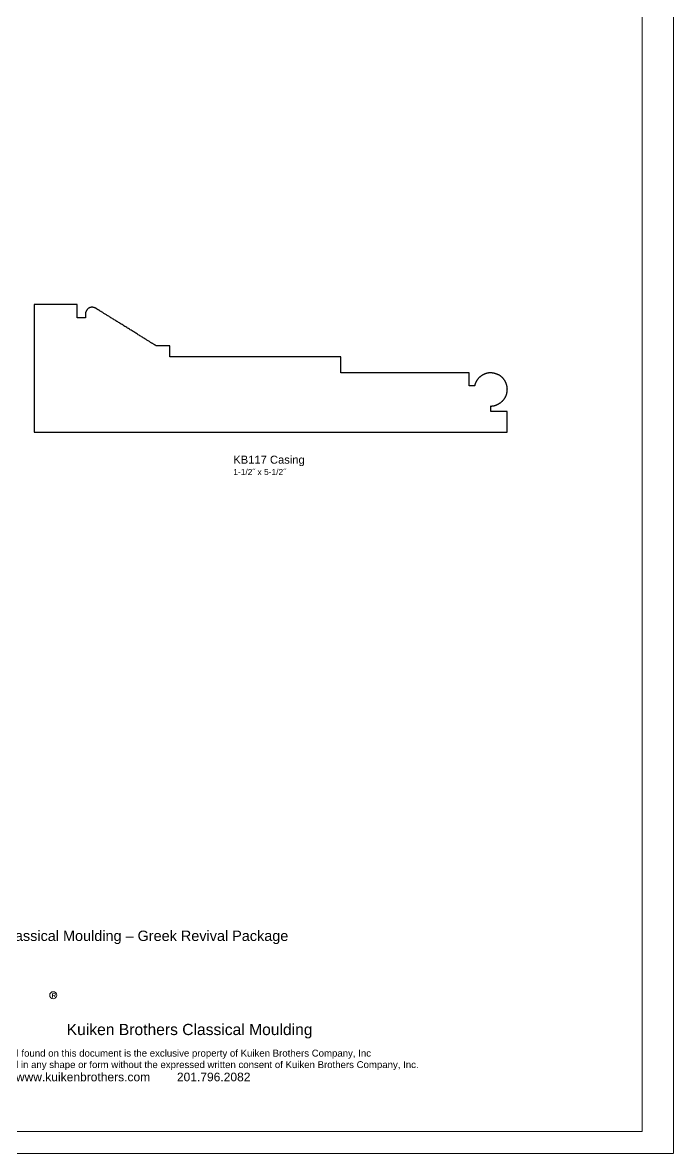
# Model space of a CAD drawing. Extents: x -4.3 to 9, y -5.5 to 16.6.
# Drawn here: x 1.42 to 8.98, y -5.5 to 7.64 of the extents above; entities that cross this region are included whole.
import ezdxf

# ---------------------------------------------------------------- set-up
doc = ezdxf.new("R2010")
doc.units = 0
doc.header["$MEASUREMENT"] = 0
doc.layers.add('DO NOT PLOT', color=2, linetype='Continuous', plot=False)
doc.layers.add('LAYER_1', color=7, linetype='Continuous')

# ---------------------------------------------------------------- blocks, each defined once
blk = doc.blocks.new('KB117 Casing')
at = {"color": 0, "flags": 128}
blk.add_lwpolyline([(5.14854, -0.00013), (5.1914, -0.00013), (5.23179, -0.00013), (5.26962, -0.00013), (5.30484, -0.00013), (5.33737, -0.00013), (5.36715, -0.00013), (5.39409, -0.00013), (5.41812, -0.00013), (5.43919, -0.00013), (5.4572, -0.00013), (5.47211, -0.00013), (5.48382, -0.00013), (5.49228, -0.00013), (5.4974, -0.00013), (5.49913, -0.00013), (5.49913, -0.00005), (5.49913, 0.00017), (5.49913, 0.00054), (5.49913, 0.00105), (5.49913, 0.0017), (5.49913, 0.00249), (5.49913, 0.00341), (5.49913, 0.00446), (5.49913, 0.00563), (5.49913, 0.00693), (5.49913, 0.00835), (5.49913, 0.00989), (5.49913, 0.01154), (5.49913, 0.0133), (5.49913, 0.01517), (5.49913, 0.01715), (5.49913, 0.01923), (5.49913, 0.0214), (5.49913, 0.02367), (5.49913, 0.02604), (5.49913, 0.02849), (5.49913, 0.03103), (5.49913, 0.03365), (5.49913, 0.03636), (5.49913, 0.03913), (5.49913, 0.04199), (5.49913, 0.04491), (5.49913, 0.0479), (5.49913, 0.05096), (5.49913, 0.05408), (5.49913, 0.05725), (5.49913, 0.06048), (5.49913, 0.06377), (5.49913, 0.0671), (5.49913, 0.07048), (5.49913, 0.0739), (5.49913, 0.07736), (5.49913, 0.08085), (5.49913, 0.08438), (5.49913, 0.08794), (5.49913, 0.09153), (5.49913, 0.09514), (5.49913, 0.09878), (5.49913, 0.10243), (5.49913, 0.10609), (5.49913, 0.10977), (5.49913, 0.11345), (5.49913, 0.11714), (5.49913, 0.12084), (5.49913, 0.12453), (5.49913, 0.12822), (5.49913, 0.1319), (5.49913, 0.13557), (5.49913, 0.13923), (5.49913, 0.14287), (5.49913, 0.14649), (5.49913, 0.15009), (5.49913, 0.15366), (5.49913, 0.15721), (5.49913, 0.16072), (5.49913, 0.1642), (5.49913, 0.16764), (5.49913, 0.17104), (5.49913, 0.17439), (5.49913, 0.1777), (5.49913, 0.18095), (5.49913, 0.18416), (5.49913, 0.1873), (5.49913, 0.19039), (5.49913, 0.19341), (5.49913, 0.19637), (5.49913, 0.19925), (5.49913, 0.20207), (5.49913, 0.20481), (5.49913, 0.20747), (5.49913, 0.21005), (5.49913, 0.21254), (5.49913, 0.21495), (5.49913, 0.21727), (5.49913, 0.21949), (5.49913, 0.22161), (5.49913, 0.22364), (5.49913, 0.22556), (5.49913, 0.22737), (5.49913, 0.22908), (5.49913, 0.23067), (5.49913, 0.23214), (5.49913, 0.2335), (5.49913, 0.23474), (5.49913, 0.23585), (5.49913, 0.23683), (5.49913, 0.23768), (5.49913, 0.23839), (5.49913, 0.23897), (5.49913, 0.23941), (5.49913, 0.2397), (5.49913, 0.23985), (5.49911, 0.23986), (5.49899, 0.23986), (5.49875, 0.23986), (5.49839, 0.23986), (5.49792, 0.23986), (5.49735, 0.23986), (5.49666, 0.23986), (5.49587, 0.23986), (5.49497, 0.23986), (5.49398, 0.23986), (5.49289, 0.23986), (5.4917, 0.23986), (5.49042, 0.23986), (5.48905, 0.23986), (5.4876, 0.23986), (5.48605, 0.23986), (5.48443, 0.23986), (5.48272, 0.23986), (5.48094, 0.23986), (5.47908, 0.23986), (5.47715, 0.23986), (5.47515, 0.23986), (5.47308, 0.23986), (5.47095, 0.23986), (5.46875, 0.23986), (5.46649, 0.23986), (5.46418, 0.23986), (5.46181, 0.23986), (5.45938, 0.23986), (5.45691, 0.23986), (5.45439, 0.23986), (5.45182, 0.23986), (5.44921, 0.23986), (5.44656, 0.23986), (5.44387, 0.23986), (5.44115, 0.23986), (5.43839, 0.23986), (5.4356, 0.23986), (5.43279, 0.23986), (5.42995, 0.23986), (5.42708, 0.23986), (5.4242, 0.23986), (5.4213, 0.23986), (5.41838, 0.23986), (5.41545, 0.23986), (5.41251, 0.23986), (5.40956, 0.23986), (5.40661, 0.23986), (5.40365, 0.23986), (5.40069, 0.23986), (5.39774, 0.23986), (5.39479, 0.23986), (5.39184, 0.23986), (5.38891, 0.23986), (5.38598, 0.23986), (5.38308, 0.23986), (5.38018, 0.23986), (5.37731, 0.23986), (5.37446, 0.23986), (5.37163, 0.23986), (5.36884, 0.23986), (5.36607, 0.23986), (5.36333, 0.23986), (5.36062, 0.23986), (5.35796, 0.23986), (5.35533, 0.23986), (5.35274, 0.23986), (5.3502, 0.23986), (5.34771, 0.23986), (5.34526, 0.23986), (5.34287, 0.23986), (5.34053, 0.23986), (5.33825, 0.23986), (5.33602, 0.23986), (5.33386, 0.23986), (5.33176, 0.23986), (5.32973, 0.23986), (5.32777, 0.23986), (5.32588, 0.23986), (5.32407, 0.23986), (5.32233, 0.23986), (5.32067, 0.23986), (5.31909, 0.23986), (5.31759, 0.23986), (5.31619, 0.23986), (5.31487, 0.23986), (5.31364, 0.23986), (5.31251, 0.23986), (5.31147, 0.23986), (5.31054, 0.23986), (5.3097, 0.23986), (5.30897, 0.23986), (5.30835, 0.23986), (5.30783, 0.23986), (5.30743, 0.23986), (5.30714, 0.23986), (5.30696, 0.23986), (5.30691, 0.23986), (5.30691, 0.23989), (5.30691, 0.23995), (5.30691, 0.24004), (5.30691, 0.24018), (5.30691, 0.24035), (5.30691, 0.24056), (5.30691, 0.2408), (5.30691, 0.24107), (5.30691, 0.24138), (5.30691, 0.24172), (5.30691, 0.24209), (5.30691, 0.24249), (5.30691, 0.24292), (5.30691, 0.24338), (5.30691, 0.24387), (5.30691, 0.24439), (5.30691, 0.24493), (5.30691, 0.2455), (5.30691, 0.24609), (5.30691, 0.24671), (5.30691, 0.24735), (5.30691, 0.24801), (5.30691, 0.24869), (5.30691, 0.2494), (5.30691, 0.25012), (5.30691, 0.25087), (5.30691, 0.25163), (5.30691, 0.25241), (5.30691, 0.25321), (5.30691, 0.25402), (5.30691, 0.25485), (5.30691, 0.25569), (5.30691, 0.25654), (5.30691, 0.25741), (5.30691, 0.25829), (5.30691, 0.25918), (5.30691, 0.26009), (5.30691, 0.261), (5.30691, 0.26192), (5.30691, 0.26284), (5.30691, 0.26378), (5.30691, 0.26472), (5.30691, 0.26567), (5.30691, 0.26662), (5.30691, 0.26757), (5.30691, 0.26853), (5.30691, 0.26949), (5.30691, 0.27045), (5.30691, 0.27141), (5.30691, 0.27237), (5.30691, 0.27333), (5.30691, 0.27429), (5.30691, 0.27525), (5.30691, 0.2762), (5.30691, 0.27715), (5.30691, 0.27809), (5.30691, 0.27903), (5.30691, 0.27996), (5.30691, 0.28088), (5.30691, 0.2818), (5.30691, 0.2827), (5.30691, 0.2836), (5.30691, 0.28448), (5.30691, 0.28535), (5.30691, 0.28621), (5.30691, 0.28706), (5.30691, 0.2879), (5.30691, 0.28871), (5.30691, 0.28952), (5.30691, 0.2903), (5.30691, 0.29107), (5.30691, 0.29182), (5.30691, 0.29256), (5.30691, 0.29327), (5.30691, 0.29396), (5.30691, 0.29463), (5.30691, 0.29528), (5.30691, 0.29591), (5.30691, 0.29651), (5.30691, 0.29708), (5.30691, 0.29764), (5.30691, 0.29816), (5.30691, 0.29866), (5.30691, 0.29913), (5.30691, 0.29958), (5.30691, 0.29999), (5.30691, 0.30037), (5.30691, 0.30072), (5.30691, 0.30104), (5.30691, 0.30133), (5.30691, 0.30158), (5.30691, 0.3018), (5.30691, 0.30199), (5.30691, 0.30214), (5.30691, 0.30225), (5.30691, 0.30232), (5.30691, 0.30236), (5.30786, 0.30226), (5.30957, 0.30211), (5.31132, 0.302), (5.31313, 0.30193), (5.31498, 0.3019), (5.31688, 0.30191), (5.31882, 0.30196), (5.32081, 0.30205), (5.32284, 0.30219), (5.32491, 0.30236), (5.32701, 0.30257), (5.32916, 0.30283), (5.33134, 0.30313), (5.33356, 0.30347), (5.3358, 0.30385), (5.33808, 0.30427), (5.3404, 0.30473), (5.34274, 0.30524), (5.3451, 0.30579), (5.3475, 0.30638), (5.34991, 0.30701), (5.35236, 0.30769), (5.35482, 0.30841), (5.3573, 0.30917), (5.35981, 0.30998), (5.36233, 0.31083), (5.36487, 0.31172), (5.36742, 0.31266), (5.36999, 0.31364), (5.37256, 0.31466), (5.37515, 0.31573), (5.37775, 0.31684), (5.38036, 0.318), (5.38297, 0.3192), (5.38559, 0.32044), (5.38821, 0.32173), (5.39083, 0.32307), (5.39346, 0.32445), (5.39608, 0.32587), (5.3987, 0.32734), (5.40132, 0.32886), (5.40394, 0.33042), (5.40655, 0.33203), (5.40915, 0.33368), (5.41174, 0.33538), (5.41432, 0.33713), (5.41689, 0.33892), (5.41945, 0.34076), (5.42199, 0.34265), (5.42451, 0.34458), (5.42702, 0.34656), (5.42951, 0.34859), (5.43198, 0.35066), (5.43443, 0.35278), (5.43685, 0.35495), (5.43925, 0.35717), (5.44163, 0.35943), (5.44398, 0.36174), (5.44629, 0.3641), (5.44858, 0.36651), (5.45084, 0.36897), (5.45306, 0.37148), (5.45525, 0.37403), (5.45741, 0.37663), (5.45953, 0.37929), (5.46161, 0.38199), (5.46364, 0.38474), (5.46564, 0.38754), (5.4676, 0.39039), (5.46951, 0.39329), (5.47137, 0.39624), (5.47319, 0.39924), (5.47496, 0.40229), (5.47668, 0.40539), (5.47835, 0.40854), (5.47997, 0.41174), (5.48153, 0.41499), (5.48304, 0.41829), (5.48449, 0.42165), (5.48588, 0.42505), (5.48722, 0.42851), (5.48849, 0.43202), (5.4897, 0.43558), (5.49084, 0.43919), (5.49193, 0.44285), (5.49294, 0.44657), (5.49389, 0.45034), (5.49476, 0.45416), (5.49557, 0.45803), (5.4963, 0.46196), (5.49696, 0.46593), (5.49755, 0.46996), (5.49806, 0.47405), (5.49849, 0.47819), (5.49884, 0.48238), (5.49911, 0.48662), (5.4993, 0.49092), (5.49941, 0.49497), (5.49947, 0.49625), (5.49951, 0.49759), (5.49953, 0.49899), (5.49953, 0.50045), (5.4995, 0.50196), (5.49946, 0.50354), (5.49938, 0.50517), (5.49929, 0.50686), (5.49916, 0.5086), (5.49901, 0.51038), (5.49883, 0.51222), (5.49863, 0.51411), (5.49839, 0.51604), (5.49813, 0.51802), (5.49784, 0.52004), (5.49752, 0.5221), (5.49716, 0.52421), (5.49678, 0.52635), (5.49636, 0.52853), (5.49591, 0.53074), (5.49542, 0.53299), (5.4949, 0.53527), (5.49435, 0.53758), (5.49376, 0.53993), (5.49313, 0.5423), (5.49247, 0.54469), (5.49177, 0.54711), (5.49103, 0.54956), (5.49025, 0.55203), (5.48943, 0.55451), (5.48857, 0.55702), (5.48767, 0.55954), (5.48673, 0.56208), (5.48574, 0.56463), (5.48471, 0.5672), (5.48364, 0.56978), (5.48252, 0.57236), (5.48136, 0.57496), (5.48016, 0.57756), (5.4789, 0.58017), (5.4776, 0.58278), (5.47625, 0.58539), (5.47485, 0.588), (5.47341, 0.59061), (5.47191, 0.59322), (5.47037, 0.59582), (5.46877, 0.59842), (5.46712, 0.60101), (5.46542, 0.6036), (5.46366, 0.60617), (5.46185, 0.60873), (5.45999, 0.61128), (5.45807, 0.61381), (5.45609, 0.61633), (5.45406, 0.61882), (5.45197, 0.6213), (5.44983, 0.62376), (5.44762, 0.62619), (5.44536, 0.6286), (5.44303, 0.63099), (5.44065, 0.63335), (5.4382, 0.63568), (5.43569, 0.63798), (5.43312, 0.64024), (5.43049, 0.64248), (5.42779, 0.64468), (5.42503, 0.64684), (5.4222, 0.64896), (5.41931, 0.65105), (5.41635, 0.65309), (5.41333, 0.6551), (5.41023, 0.65705), (5.40707, 0.65897), (5.40384, 0.66083), (5.40053, 0.66265), (5.39716, 0.66441), (5.39372, 0.66613), (5.3902, 0.66779), (5.38661, 0.6694), (5.38295, 0.67095), (5.37921, 0.67244), (5.3754, 0.67388), (5.37152, 0.67525), (5.36755, 0.67656), (5.36352, 0.67781), (5.3594, 0.67899), (5.35521, 0.6801), (5.35094, 0.68115), (5.34658, 0.68212), (5.34215, 0.68303), (5.33764, 0.68386), (5.33305, 0.68461), (5.32837, 0.68529), (5.32361, 0.68589), (5.31877, 0.68642), (5.31385, 0.68686), (5.30884, 0.68722), (5.30621, 0.68739), (5.30505, 0.68746), (5.30383, 0.68752), (5.30256, 0.68755), (5.30124, 0.68757), (5.29988, 0.68757), (5.29847, 0.68754), (5.29701, 0.68749), (5.2955, 0.68743), (5.29396, 0.68734), (5.29237, 0.68722), (5.29073, 0.68709), (5.28906, 0.68693), (5.28735, 0.68675), (5.2856, 0.68654), (5.28382, 0.68631), (5.28199, 0.68605), (5.28014, 0.68576), (5.27825, 0.68545), (5.27632, 0.68512), (5.27437, 0.68475), (5.27239, 0.68436), (5.27037, 0.68394), (5.26833, 0.68349), (5.26626, 0.68301), (5.26417, 0.68251), (5.26205, 0.68197), (5.25991, 0.6814), (5.25775, 0.6808), (5.25556, 0.68017), (5.25336, 0.67951), (5.25113, 0.67881), (5.24889, 0.67808), (5.24663, 0.67732), (5.24436, 0.67652), (5.24207, 0.67569), (5.23977, 0.67483), (5.23746, 0.67393), (5.23513, 0.67299), (5.2328, 0.67202), (5.23046, 0.67101), (5.22811, 0.66997), (5.22575, 0.66889), (5.22339, 0.66776), (5.22102, 0.6666), (5.21865, 0.66541), (5.21628, 0.66417), (5.21391, 0.66289), (5.21154, 0.66157), (5.20917, 0.66021), (5.2068, 0.65881), (5.20443, 0.65737), (5.20207, 0.65588), (5.19972, 0.65436), (5.19737, 0.65279), (5.19504, 0.65117), (5.19271, 0.64951), (5.19039, 0.64781), (5.18808, 0.64606), (5.18579, 0.64427), (5.18351, 0.64243), (5.18125, 0.64054), (5.179, 0.63861), (5.17677, 0.63663), (5.17455, 0.6346), (5.17236, 0.63253), (5.17019, 0.6304), (5.16804, 0.62823), (5.16591, 0.626), (5.1638, 0.62373), (5.16173, 0.6214), (5.15967, 0.61903), (5.15765, 0.6166), (5.15565, 0.61412), (5.15369, 0.61159), (5.15175, 0.609), (5.14985, 0.60636), (5.14798, 0.60367), (5.14614, 0.60092), (5.14434, 0.59812), (5.14257, 0.59526), (5.14085, 0.59235), (5.13916, 0.58938), (5.13751, 0.58635), (5.1359, 0.58327), (5.13434, 0.58012), (5.13282, 0.57692), (5.13134, 0.57367), (5.12991, 0.57035), (5.12852, 0.56697), (5.12719, 0.56353), (5.1259, 0.56004), (5.12466, 0.55648), (5.12347, 0.55286), (5.12234, 0.54918), (5.12126, 0.54543), (5.12023, 0.54163), (5.11939, 0.53831), (5.11937, 0.53831), (5.1193, 0.53831), (5.1192, 0.53831), (5.11905, 0.53831), (5.11887, 0.53831), (5.11866, 0.53831), (5.11841, 0.53831), (5.11812, 0.53831), (5.1178, 0.53831), (5.11745, 0.53831), (5.11706, 0.53831), (5.11664, 0.53831), (5.1162, 0.53831), (5.11572, 0.53831), (5.11521, 0.53831), (5.11468, 0.53831), (5.11412, 0.53831), (5.11353, 0.53831), (5.11292, 0.53831), (5.11228, 0.53831), (5.11162, 0.53831), (5.11093, 0.53831), (5.11023, 0.53831), (5.1095, 0.53831), (5.10875, 0.53831), (5.10798, 0.53831), (5.10719, 0.53831), (5.10639, 0.53831), (5.10557, 0.53831), (5.10473, 0.53831), (5.10387, 0.53831), (5.103, 0.53831), (5.10212, 0.53831), (5.10123, 0.53831), (5.10032, 0.53831), (5.0994, 0.53831), (5.09847, 0.53831), (5.09753, 0.53831), (5.09658, 0.53831), (5.09562, 0.53831), (5.09466, 0.53831), (5.09369, 0.53831), (5.09271, 0.53831), (5.09173, 0.53831), (5.09075, 0.53831), (5.08976, 0.53831), (5.08877, 0.53831), (5.08778, 0.53831), (5.08679, 0.53831), (5.0858, 0.53831), (5.08481, 0.53831), (5.08383, 0.53831), (5.08284, 0.53831), (5.08186, 0.53831), (5.08088, 0.53831), (5.07991, 0.53831), (5.07895, 0.53831), (5.07799, 0.53831), (5.07704, 0.53831), (5.0761, 0.53831), (5.07517, 0.53831), (5.07425, 0.53831), (5.07333, 0.53831), (5.07244, 0.53831), (5.07155, 0.53831), (5.07068, 0.53831), (5.06982, 0.53831), (5.06898, 0.53831), (5.06815, 0.53831), (5.06735, 0.53831), (5.06656, 0.53831), (5.06578, 0.53831), (5.06503, 0.53831), (5.0643, 0.53831), (5.06359, 0.53831), (5.0629, 0.53831), (5.06223, 0.53831), (5.06159, 0.53831), (5.06097, 0.53831), (5.06038, 0.53831), (5.05981, 0.53831), (5.05927, 0.53831), (5.05876, 0.53831), (5.05828, 0.53831), (5.05783, 0.53831), (5.0574, 0.53831), (5.05701, 0.53831), (5.05665, 0.53831), (5.05633, 0.53831), (5.05603, 0.53831), (5.05578, 0.53831), (5.05555, 0.53831), (5.05537, 0.53831), (5.05522, 0.53831), (5.0551, 0.53831), (5.05503, 0.53831), (5.055, 0.53831), (5.05499, 0.53833), (5.05499, 0.53844), (5.05499, 0.53864), (5.05499, 0.53893), (5.05499, 0.5393), (5.05499, 0.53976), (5.05499, 0.54031), (5.05499, 0.54093), (5.05499, 0.54164), (5.05499, 0.54242), (5.05499, 0.54328), (5.05499, 0.54421), (5.05499, 0.54521), (5.05499, 0.54628), (5.05499, 0.54742), (5.05499, 0.54862), (5.05499, 0.54989), (5.05499, 0.55122), (5.05499, 0.55261), (5.05499, 0.55406), (5.05499, 0.55557), (5.05499, 0.55713), (5.05499, 0.55874), (5.05499, 0.5604), (5.05499, 0.56211), (5.05499, 0.56387), (5.05499, 0.56567), (5.05499, 0.56751), (5.05499, 0.5694), (5.05499, 0.57132), (5.05499, 0.57328), (5.05499, 0.57528), (5.05499, 0.5773), (5.05499, 0.57936), (5.05499, 0.58145), (5.05499, 0.58357), (5.05499, 0.58571), (5.05499, 0.58787), (5.05499, 0.59006), (5.05499, 0.59226), (5.05499, 0.59448), (5.05499, 0.59672), (5.05499, 0.59897), (5.05499, 0.60124), (5.05499, 0.60351), (5.05499, 0.60579), (5.05499, 0.60808), (5.05499, 0.61037), (5.05499, 0.61266), (5.05499, 0.61495), (5.05499, 0.61724), (5.05499, 0.61953), (5.05499, 0.62181), (5.05499, 0.62409), (5.05499, 0.62635), (5.05499, 0.6286), (5.05499, 0.63084), (5.05499, 0.63307), (5.05499, 0.63528), (5.05499, 0.63746), (5.05499, 0.63963), (5.05499, 0.64178), (5.05499, 0.64389), (5.05499, 0.64599), (5.05499, 0.64805), (5.05499, 0.65008), (5.05499, 0.65208), (5.05499, 0.65405), (5.05499, 0.65598), (5.05499, 0.65787), (5.05499, 0.65972), (5.05499, 0.66152), (5.05499, 0.66329), (5.05499, 0.665), (5.05499, 0.66667), (5.05499, 0.66829), (5.05499, 0.66986), (5.05499, 0.67137), (5.05499, 0.67283), (5.05499, 0.67423), (5.05499, 0.67557), (5.05499, 0.67684), (5.05499, 0.67806), (5.05499, 0.67921), (5.05499, 0.68029), (5.05499, 0.6813), (5.05499, 0.68224), (5.05499, 0.68311), (5.05499, 0.6839), (5.05499, 0.68462), (5.05499, 0.68525), (5.05499, 0.68581), (5.05499, 0.68628), (5.05499, 0.68667), (5.05499, 0.68697), (5.05499, 0.68718), (5.05499, 0.6873), (5.05498, 0.68733), (5.05433, 0.68733), (5.05277, 0.68733), (5.05032, 0.68733), (5.04698, 0.68733), (5.04278, 0.68733), (5.03775, 0.68733), (5.03189, 0.68733), (5.02524, 0.68733), (5.0178, 0.68733), (5.00959, 0.68733), (5.00065, 0.68733), (4.99098, 0.68733), (4.98061, 0.68733), (4.96955, 0.68733), (4.95782, 0.68733), (4.94545, 0.68733), (4.93245, 0.68733), (4.91884, 0.68733), (4.90464, 0.68733), (4.88987, 0.68733), (4.87456, 0.68733), (4.85871, 0.68733), (4.84235, 0.68733), (4.82549, 0.68733), (4.80816, 0.68733), (4.79038, 0.68733), (4.77217, 0.68733), (4.75353, 0.68733), (4.73451, 0.68733), (4.7151, 0.68733), (4.69534, 0.68733), (4.67524, 0.68733), (4.65482, 0.68733), (4.6341, 0.68733), (4.6131, 0.68733), (4.59184, 0.68733), (4.57033, 0.68733), (4.54861, 0.68733), (4.52668, 0.68733), (4.50456, 0.68733), (4.48228, 0.68733), (4.45986, 0.68733), (4.43731, 0.68733), (4.41465, 0.68733), (4.3919, 0.68733), (4.36909, 0.68733), (4.34623, 0.68733), (4.32334, 0.68733), (4.30043, 0.68733), (4.27754, 0.68733), (4.25467, 0.68733), (4.23185, 0.68733), (4.2091, 0.68733), (4.18643, 0.68733), (4.16387, 0.68733), (4.14143, 0.68733), (4.11914, 0.68733), (4.09701, 0.68733), (4.07506, 0.68733), (4.05331, 0.68733), (4.03179, 0.68733), (4.0105, 0.68733), (3.98948, 0.68733), (3.96873, 0.68733), (3.94828, 0.68733), (3.92815, 0.68733), (3.90835, 0.68733), (3.88891, 0.68733), (3.86985, 0.68733), (3.85118, 0.68733), (3.83292, 0.68733), (3.8151, 0.68733), (3.79772, 0.68733), (3.78082, 0.68733), (3.76442, 0.68733), (3.74852, 0.68733), (3.73315, 0.68733), (3.71833, 0.68733), (3.70407, 0.68733), (3.69041, 0.68733), (3.67735, 0.68733), (3.66492, 0.68733), (3.65313, 0.68733), (3.642, 0.68733), (3.63156, 0.68733), (3.62183, 0.68733), (3.61281, 0.68733), (3.60454, 0.68733), (3.59703, 0.68733), (3.59029, 0.68733), (3.58436, 0.68733), (3.57925, 0.68733), (3.57497, 0.68733), (3.57155, 0.68733), (3.56901, 0.68733), (3.56736, 0.68733), (3.56663, 0.68733), (3.56659, 0.68736), (3.56659, 0.68751), (3.56659, 0.68776), (3.56659, 0.68813), (3.56659, 0.68861), (3.56659, 0.68919), (3.56659, 0.68988), (3.56659, 0.69067), (3.56659, 0.69156), (3.56659, 0.69255), (3.56659, 0.69363), (3.56659, 0.69481), (3.56659, 0.69607), (3.56659, 0.69742), (3.56659, 0.69886), (3.56659, 0.70038), (3.56659, 0.70198), (3.56659, 0.70366), (3.56659, 0.70541), (3.56659, 0.70724), (3.56659, 0.70913), (3.56659, 0.7111), (3.56659, 0.71313), (3.56659, 0.71522), (3.56659, 0.71738), (3.56659, 0.71959), (3.56659, 0.72186), (3.56659, 0.72418), (3.56659, 0.72656), (3.56659, 0.72898), (3.56659, 0.73145), (3.56659, 0.73396), (3.56659, 0.73651), (3.56659, 0.7391), (3.56659, 0.74173), (3.56659, 0.7444), (3.56659, 0.74709), (3.56659, 0.74981), (3.56659, 0.75256), (3.56659, 0.75534), (3.56659, 0.75814), (3.56659, 0.76095), (3.56659, 0.76379), (3.56659, 0.76663), (3.56659, 0.76949), (3.56659, 0.77236), (3.56659, 0.77524), (3.56659, 0.77812), (3.56659, 0.78101), (3.56659, 0.78389), (3.56659, 0.78677), (3.56659, 0.78965), (3.56659, 0.79252), (3.56659, 0.79538), (3.56659, 0.79823), (3.56659, 0.80107), (3.56659, 0.80388), (3.56659, 0.80668), (3.56659, 0.80946), (3.56659, 0.81221), (3.56659, 0.81493), (3.56659, 0.81763), (3.56659, 0.82029), (3.56659, 0.82292), (3.56659, 0.82552), (3.56659, 0.82807), (3.56659, 0.83059), (3.56659, 0.83306), (3.56659, 0.83548), (3.56659, 0.83786), (3.56659, 0.84018), (3.56659, 0.84245), (3.56659, 0.84467), (3.56659, 0.84683), (3.56659, 0.84892), (3.56659, 0.85096), (3.56659, 0.85293), (3.56659, 0.85483), (3.56659, 0.85666), (3.56659, 0.85841), (3.56659, 0.86009), (3.56659, 0.8617), (3.56659, 0.86322), (3.56659, 0.86466), (3.56659, 0.86602), (3.56659, 0.86729), (3.56659, 0.86847), (3.56659, 0.86956), (3.56659, 0.87055), (3.56659, 0.87144), (3.56659, 0.87224), (3.56659, 0.87293), (3.56659, 0.87352), (3.56659, 0.874), (3.56659, 0.87438), (3.56659, 0.87464), (3.56659, 0.87479), (3.56656, 0.87482), (3.56564, 0.87482), (3.5635, 0.87482), (3.56016, 0.87482), (3.55564, 0.87482), (3.54999, 0.87482), (3.54321, 0.87482), (3.53534, 0.87482), (3.52639, 0.87482), (3.51641, 0.87482), (3.50541, 0.87482), (3.49341, 0.87482), (3.48045, 0.87482), (3.46655, 0.87482), (3.45174, 0.87482), (3.43604, 0.87482), (3.41947, 0.87482), (3.40207, 0.87482), (3.38385, 0.87482), (3.36485, 0.87482), (3.34509, 0.87482), (3.3246, 0.87482), (3.3034, 0.87482), (3.28151, 0.87482), (3.25897, 0.87482), (3.2358, 0.87482), (3.21202, 0.87482), (3.18767, 0.87482), (3.16275, 0.87482), (3.13732, 0.87482), (3.11137, 0.87482), (3.08496, 0.87482), (3.05809, 0.87482), (3.03079, 0.87482), (3.0031, 0.87482), (2.97504, 0.87482), (2.94662, 0.87482), (2.91789, 0.87482), (2.88885, 0.87482), (2.85955, 0.87482), (2.83, 0.87482), (2.80024, 0.87482), (2.77028, 0.87482), (2.74015, 0.87482), (2.70988, 0.87482), (2.6795, 0.87482), (2.64903, 0.87482), (2.61849, 0.87482), (2.58791, 0.87482), (2.55732, 0.87482), (2.52674, 0.87482), (2.4962, 0.87482), (2.46573, 0.87482), (2.43534, 0.87482), (2.40508, 0.87482), (2.37495, 0.87482), (2.34499, 0.87482), (2.31522, 0.87482), (2.28568, 0.87482), (2.25637, 0.87482), (2.22734, 0.87482), (2.19861, 0.87482), (2.17019, 0.87482), (2.14213, 0.87482), (2.11443, 0.87482), (2.08714, 0.87482), (2.06027, 0.87482), (2.03385, 0.87482), (2.00791, 0.87482), (1.98247, 0.87482), (1.95756, 0.87482), (1.9332, 0.87482), (1.90943, 0.87482), (1.88625, 0.87482), (1.86371, 0.87482), (1.84183, 0.87482), (1.82063, 0.87482), (1.80013, 0.87482), (1.78037, 0.87482), (1.76137, 0.87482), (1.74316, 0.87482), (1.72576, 0.87482), (1.70919, 0.87482), (1.69349, 0.87482), (1.67867, 0.87482), (1.66477, 0.87482), (1.65181, 0.87482), (1.63982, 0.87482), (1.62882, 0.87482), (1.61883, 0.87482), (1.60989, 0.87482), (1.60202, 0.87482), (1.59524, 0.87482), (1.58958, 0.87482), (1.58507, 0.87482), (1.58173, 0.87482), (1.57959, 0.87482), (1.57867, 0.87482), (1.57864, 0.87484), (1.57864, 0.87494), (1.57864, 0.87512), (1.57864, 0.87536), (1.57864, 0.87569), (1.57864, 0.87608), (1.57864, 0.87654), (1.57864, 0.87707), (1.57864, 0.87767), (1.57864, 0.87833), (1.57864, 0.87905), (1.57864, 0.87984), (1.57864, 0.88069), (1.57864, 0.88159), (1.57864, 0.88255), (1.57864, 0.88357), (1.57864, 0.88464), (1.57864, 0.88576), (1.57864, 0.88693), (1.57864, 0.88815), (1.57864, 0.88942), (1.57864, 0.89073), (1.57864, 0.89208), (1.57864, 0.89348), (1.57864, 0.89492), (1.57864, 0.8964), (1.57864, 0.89791), (1.57864, 0.89946), (1.57864, 0.90105), (1.57864, 0.90266), (1.57864, 0.90431), (1.57864, 0.90599), (1.57864, 0.90769), (1.57864, 0.90942), (1.57864, 0.91117), (1.57864, 0.91295), (1.57864, 0.91475), (1.57864, 0.91656), (1.57864, 0.9184), (1.57864, 0.92025), (1.57864, 0.92211), (1.57864, 0.92399), (1.57864, 0.92588), (1.57864, 0.92778), (1.57864, 0.92969), (1.57864, 0.9316), (1.57864, 0.93352), (1.57864, 0.93544), (1.57864, 0.93737), (1.57864, 0.93929), (1.57864, 0.94121), (1.57864, 0.94313), (1.57864, 0.94504), (1.57864, 0.94695), (1.57864, 0.94885), (1.57864, 0.95074), (1.57864, 0.95261), (1.57864, 0.95448), (1.57864, 0.95633), (1.57864, 0.95816), (1.57864, 0.95998), (1.57864, 0.96178), (1.57864, 0.96355), (1.57864, 0.9653), (1.57864, 0.96703), (1.57864, 0.96873), (1.57864, 0.97041), (1.57864, 0.97205), (1.57864, 0.97367), (1.57864, 0.97525), (1.57864, 0.9768), (1.57864, 0.97831), (1.57864, 0.97979), (1.57864, 0.98122), (1.57864, 0.98262), (1.57864, 0.98397), (1.57864, 0.98528), (1.57864, 0.98655), (1.57864, 0.98777), (1.57864, 0.98894), (1.57864, 0.99005), (1.57864, 0.99112), (1.57864, 0.99213), (1.57864, 0.99309), (1.57864, 0.99399), (1.57864, 0.99484), (1.57864, 0.99562), (1.57864, 0.99634), (1.57864, 0.997), (1.57864, 0.99759), (1.57864, 0.99812), (1.57864, 0.99858), (1.57864, 0.99897), (1.57864, 0.99929), (1.57864, 0.99953), (1.57864, 0.99971), (1.57864, 0.9998), (1.57863, 0.99982), (1.57855, 0.99982), (1.57838, 0.99982), (1.57812, 0.99982), (1.57776, 0.99982), (1.57731, 0.99982), (1.57677, 0.99982), (1.57615, 0.99982), (1.57544, 0.99982), (1.57465, 0.99982), (1.57378, 0.99982), (1.57284, 0.99982), (1.57182, 0.99982), (1.57072, 0.99982), (1.56955, 0.99982), (1.56831, 0.99982), (1.56701, 0.99982), (1.56564, 0.99982), (1.5642, 0.99982), (1.56271, 0.99982), (1.56115, 0.99982), (1.55954, 0.99982), (1.55787, 0.99982), (1.55615, 0.99982), (1.55437, 0.99982), (1.55255, 0.99982), (1.55068, 0.99982), (1.54876, 0.99982), (1.5468, 0.99982), (1.5448, 0.99982), (1.54276, 0.99982), (1.54068, 0.99982), (1.53857, 0.99982), (1.53642, 0.99982), (1.53425, 0.99982), (1.53204, 0.99982), (1.5298, 0.99982), (1.52754, 0.99982), (1.52526, 0.99982), (1.52296, 0.99982), (1.52064, 0.99982), (1.5183, 0.99982), (1.51594, 0.99982), (1.51357, 0.99982), (1.51119, 0.99982), (1.5088, 0.99982), (1.50641, 0.99982), (1.50401, 0.99982), (1.50161, 0.99982), (1.4992, 0.99982), (1.4968, 0.99982), (1.4944, 0.99982), (1.492, 0.99982), (1.48962, 0.99982), (1.48724, 0.99982), (1.48487, 0.99982), (1.48252, 0.99982), (1.48018, 0.99982), (1.47786, 0.99982), (1.47555, 0.99982), (1.47327, 0.99982), (1.47102, 0.99982), (1.46878, 0.99982), (1.46658, 0.99982), (1.46441, 0.99982), (1.46226, 0.99982), (1.46015, 0.99982), (1.45808, 0.99982), (1.45604, 0.99982), (1.45404, 0.99982), (1.45209, 0.99982), (1.45018, 0.99982), (1.44831, 0.99982), (1.44649, 0.99982), (1.44472, 0.99982), (1.443, 0.99982), (1.44134, 0.99982), (1.43973, 0.99982), (1.43818, 0.99982), (1.43669, 0.99982), (1.43526, 0.99982), (1.4339, 0.99982), (1.4326, 0.99982), (1.43137, 0.99982), (1.43021, 0.99982), (1.42912, 0.99982), (1.4281, 0.99982), (1.42716, 0.99982), (1.4263, 0.99982), (1.42552, 0.99982), (1.42482, 0.99982), (1.42421, 0.99982), (1.42368, 0.99982), (1.42324, 0.99982), (1.42289, 0.99982), (1.42263, 0.99982), (1.42247, 0.99982), (1.4224, 0.99982), (1.42226, 0.99991), (1.42169, 1.00026), (1.42071, 1.00087), (1.41932, 1.00173), (1.41752, 1.00285), (1.41534, 1.0042), (1.41276, 1.0058), (1.40982, 1.00763), (1.4065, 1.00968), (1.40283, 1.01196), (1.39882, 1.01445), (1.39446, 1.01716), (1.38977, 1.02007), (1.38476, 1.02318), (1.37944, 1.02648), (1.37381, 1.02997), (1.3679, 1.03364), (1.36169, 1.03749), (1.35521, 1.04151), (1.34846, 1.0457), (1.34145, 1.05005), (1.33419, 1.05456), (1.32669, 1.05921), (1.31896, 1.06401), (1.31101, 1.06894), (1.30284, 1.07401), (1.29447, 1.07921), (1.2859, 1.08452), (1.27715, 1.08996), (1.26821, 1.0955), (1.25911, 1.10115), (1.24984, 1.1069), (1.24043, 1.11274), (1.23087, 1.11867), (1.22118, 1.12468), (1.21136, 1.13078), (1.20143, 1.13694), (1.1914, 1.14317), (1.18126, 1.14946), (1.17104, 1.1558), (1.16073, 1.1622), (1.15036, 1.16864), (1.13992, 1.17511), (1.12943, 1.18162), (1.11889, 1.18816), (1.10832, 1.19472), (1.09773, 1.20129), (1.08711, 1.20788), (1.07649, 1.21447), (1.06587, 1.22106), (1.05526, 1.22764), (1.04467, 1.23422), (1.0341, 1.24077), (1.02358, 1.24731), (1.01309, 1.25381), (1.00266, 1.26028), (0.9923, 1.26672), (0.982, 1.2731), (0.97179, 1.27944), (0.96167, 1.28572), (0.95165, 1.29194), (0.94173, 1.2981), (0.93193, 1.30418), (0.92226, 1.31018), (0.91272, 1.3161), (0.90333, 1.32193), (0.89409, 1.32766), (0.88501, 1.3333), (0.8761, 1.33882), (0.86737, 1.34424), (0.85883, 1.34954), (0.85048, 1.35472), (0.84234, 1.35977), (0.83442, 1.36469), (0.82672, 1.36946), (0.81926, 1.37409), (0.81204, 1.37858), (0.80507, 1.3829), (0.79835, 1.38707), (0.79191, 1.39107), (0.78575, 1.39489), (0.77987, 1.39854), (0.77429, 1.402), (0.76901, 1.40528), (0.76404, 1.40836), (0.7594, 1.41124), (0.75509, 1.41391), (0.75113, 1.41638), (0.74751, 1.41862), (0.74424, 1.42065), (0.74135, 1.42244), (0.73883, 1.424), (0.7367, 1.42533), (0.73496, 1.42641), (0.73363, 1.42723), (0.7327, 1.42781), (0.7322, 1.42812), (0.73198, 1.42831), (0.73156, 1.4287), (0.7311, 1.42912), (0.7306, 1.42955), (0.73005, 1.42999), (0.72946, 1.43045), (0.72884, 1.43093), (0.72817, 1.43142), (0.72747, 1.43192), (0.72672, 1.43243), (0.72594, 1.43295), (0.72512, 1.43348), (0.72427, 1.43402), (0.72338, 1.43456), (0.72246, 1.43511), (0.7215, 1.43566), (0.72051, 1.43621), (0.71949, 1.43677), (0.71843, 1.43733), (0.71735, 1.43789), (0.71623, 1.43845), (0.71509, 1.439), (0.71392, 1.43955), (0.71272, 1.4401), (0.71149, 1.44064), (0.71024, 1.44118), (0.70896, 1.44171), (0.70766, 1.44223), (0.70634, 1.44274), (0.70499, 1.44324), (0.70362, 1.44373), (0.70222, 1.4442), (0.70081, 1.44466), (0.69938, 1.44511), (0.69792, 1.44554), (0.69645, 1.44595), (0.69497, 1.44634), (0.69346, 1.44672), (0.69194, 1.44708), (0.6904, 1.44741), (0.68885, 1.44772), (0.68728, 1.44801), (0.6857, 1.44827), (0.68411, 1.44851), (0.68251, 1.44872), (0.6809, 1.4489), (0.67927, 1.44906), (0.67764, 1.44918), (0.676, 1.44927), (0.67435, 1.44934), (0.67269, 1.44936), (0.67103, 1.44936), (0.66936, 1.44932), (0.66769, 1.44924), (0.66601, 1.44912), (0.66433, 1.44897), (0.66265, 1.44878), (0.66097, 1.44854), (0.65928, 1.44827), (0.65759, 1.44795), (0.65591, 1.44759), (0.65423, 1.44718), (0.65254, 1.44673), (0.65087, 1.44623), (0.64919, 1.44568), (0.64752, 1.44508), (0.64585, 1.44443), (0.64419, 1.44374), (0.64254, 1.44298), (0.6409, 1.44218), (0.63926, 1.44132), (0.63763, 1.44041), (0.63601, 1.43944), (0.6344, 1.43841), (0.63281, 1.43732), (0.63122, 1.43617), (0.62965, 1.43496), (0.62809, 1.43369), (0.62654, 1.43236), (0.62501, 1.43096), (0.6235, 1.4295), (0.622, 1.42797), (0.62052, 1.42638), (0.61906, 1.42471), (0.61762, 1.42298), (0.61619, 1.42117), (0.61479, 1.4193), (0.61341, 1.41735), (0.61205, 1.41533), (0.61071, 1.41323), (0.6094, 1.41106), (0.60811, 1.40881), (0.60684, 1.40648), (0.6056, 1.40407), (0.60439, 1.40159), (0.6032, 1.39902), (0.60205, 1.39637), (0.60092, 1.39364), (0.60062, 1.3928), (0.60047, 1.39228), (0.60031, 1.39173), (0.60017, 1.39116), (0.60003, 1.39058), (0.59989, 1.38997), (0.59976, 1.38935), (0.59963, 1.38871), (0.5995, 1.38805), (0.59938, 1.38738), (0.59926, 1.38669), (0.59915, 1.38598), (0.59904, 1.38526), (0.59894, 1.38453), (0.59883, 1.38378), (0.59874, 1.38302), (0.59864, 1.38224), (0.59855, 1.38146), (0.59847, 1.38066), (0.59838, 1.37985), (0.5983, 1.37903), (0.59823, 1.3782), (0.59815, 1.37736), (0.59808, 1.37651), (0.59801, 1.37566), (0.59795, 1.37479), (0.59789, 1.37392), (0.59783, 1.37304), (0.59778, 1.37216), (0.59773, 1.37127), (0.59768, 1.37038), (0.59763, 1.36948), (0.59759, 1.36857), (0.59755, 1.36766), (0.59751, 1.36675), (0.59747, 1.36584), (0.59744, 1.36493), (0.59741, 1.36401), (0.59738, 1.36309), (0.59735, 1.36218), (0.59733, 1.36126), (0.5973, 1.36035), (0.59728, 1.35943), (0.59726, 1.35852), (0.59725, 1.35761), (0.59723, 1.3567), (0.59722, 1.3558), (0.59721, 1.3549), (0.5972, 1.35401), (0.59719, 1.35312), (0.59719, 1.35223), (0.59718, 1.35136), (0.59718, 1.35048), (0.59718, 1.34962), (0.59718, 1.34877), (0.59718, 1.34792), (0.59718, 1.34708), (0.59719, 1.34625), (0.59719, 1.34543), (0.5972, 1.34463), (0.5972, 1.34383), (0.59721, 1.34304), (0.59722, 1.34227), (0.59723, 1.34151), (0.59724, 1.34076), (0.59725, 1.34003), (0.59726, 1.33931), (0.59727, 1.33861), (0.59729, 1.33792), (0.5973, 1.33725), (0.59731, 1.33659), (0.59732, 1.33596), (0.59734, 1.33534), (0.59735, 1.33473), (0.59737, 1.33415), (0.59738, 1.33358), (0.59739, 1.33304), (0.59741, 1.33251), (0.59742, 1.33201), (0.59744, 1.33153), (0.59745, 1.33107), (0.59746, 1.33063), (0.59748, 1.33022), (0.59749, 1.32983), (0.5975, 1.32946), (0.59751, 1.32912), (0.59752, 1.3288), (0.59753, 1.32851), (0.59754, 1.32824), (0.59755, 1.32801), (0.59756, 1.3278), (0.59756, 1.32761), (0.59757, 1.32746), (0.59758, 1.32733), (0.59758, 1.32724), (0.59758, 1.32717), (0.59758, 1.32714), (0.59758, 1.32713), (0.59753, 1.32713), (0.59741, 1.32713), (0.59724, 1.32713), (0.59701, 1.32713), (0.59672, 1.32713), (0.59638, 1.32713), (0.59599, 1.32713), (0.59554, 1.32713), (0.59505, 1.32713), (0.5945, 1.32713), (0.5939, 1.32713), (0.59326, 1.32713), (0.59257, 1.32713), (0.59184, 1.32713), (0.59106, 1.32713), (0.59024, 1.32713), (0.58938, 1.32713), (0.58848, 1.32713), (0.58754, 1.32713), (0.58657, 1.32713), (0.58555, 1.32713), (0.58451, 1.32713), (0.58343, 1.32713), (0.58232, 1.32713), (0.58118, 1.32713), (0.58, 1.32713), (0.5788, 1.32713), (0.57758, 1.32713), (0.57632, 1.32713), (0.57505, 1.32713), (0.57375, 1.32713), (0.57242, 1.32713), (0.57108, 1.32713), (0.56972, 1.32713), (0.56834, 1.32713), (0.56694, 1.32713), (0.56553, 1.32713), (0.5641, 1.32713), (0.56266, 1.32713), (0.56121, 1.32713), (0.55974, 1.32713), (0.55827, 1.32713), (0.55679, 1.32713), (0.5553, 1.32713), (0.55381, 1.32713), (0.55231, 1.32713), (0.55081, 1.32713), (0.54931, 1.32713), (0.54781, 1.32713), (0.54631, 1.32713), (0.54481, 1.32713), (0.54331, 1.32713), (0.54182, 1.32713), (0.54034, 1.32713), (0.53886, 1.32713), (0.53739, 1.32713), (0.53593, 1.32713), (0.53448, 1.32713), (0.53304, 1.32713), (0.53162, 1.32713), (0.53021, 1.32713), (0.52882, 1.32713), (0.52744, 1.32713), (0.52609, 1.32713), (0.52475, 1.32713), (0.52343, 1.32713), (0.52214, 1.32713), (0.52087, 1.32713), (0.51962, 1.32713), (0.5184, 1.32713), (0.51721, 1.32713), (0.51605, 1.32713), (0.51491, 1.32713), (0.51381, 1.32713), (0.51274, 1.32713), (0.5117, 1.32713), (0.5107, 1.32713), (0.50974, 1.32713), (0.50881, 1.32713), (0.50792, 1.32713), (0.50707, 1.32713), (0.50627, 1.32713), (0.5055, 1.32713), (0.50478, 1.32713), (0.5041, 1.32713), (0.50347, 1.32713), (0.50289, 1.32713), (0.50236, 1.32713), (0.50188, 1.32713), (0.50144, 1.32713), (0.50107, 1.32713), (0.50074, 1.32713), (0.50047, 1.32713), (0.50026, 1.32713), (0.5001, 1.32713), (0.5, 1.32713), (0.49997, 1.32713), (0.49997, 1.32717), (0.49997, 1.32731), (0.49997, 1.32754), (0.49997, 1.32786), (0.49997, 1.32828), (0.49997, 1.32878), (0.49997, 1.32937), (0.49997, 1.33005), (0.49997, 1.3308), (0.49997, 1.33164), (0.49997, 1.33256), (0.49997, 1.33355), (0.49997, 1.33462), (0.49997, 1.33576), (0.49997, 1.33697), (0.49997, 1.33825), (0.49997, 1.3396), (0.49997, 1.34101), (0.49997, 1.34248), (0.49997, 1.34401), (0.49997, 1.34561), (0.49997, 1.34725), (0.49997, 1.34896), (0.49997, 1.35071), (0.49997, 1.35252), (0.49997, 1.35437), (0.49997, 1.35627), (0.49997, 1.35821), (0.49997, 1.3602), (0.49997, 1.36222), (0.49997, 1.36429), (0.49997, 1.36639), (0.49997, 1.36852), (0.49997, 1.37069), (0.49997, 1.37288), (0.49997, 1.37511), (0.49997, 1.37736), (0.49997, 1.37963), (0.49997, 1.38193), (0.49997, 1.38424), (0.49997, 1.38658), (0.49997, 1.38893), (0.49997, 1.39129), (0.49997, 1.39367), (0.49997, 1.39605), (0.49997, 1.39844), (0.49997, 1.40084), (0.49997, 1.40325), (0.49997, 1.40565), (0.49997, 1.40805), (0.49997, 1.41045), (0.49997, 1.41285), (0.49997, 1.41524), (0.49997, 1.41762), (0.49997, 1.42), (0.49997, 1.42236), (0.49997, 1.4247), (0.49997, 1.42703), (0.49997, 1.42934), (0.49997, 1.43163), (0.49997, 1.43389), (0.49997, 1.43613), (0.49997, 1.43835), (0.49997, 1.44054), (0.49997, 1.44269), (0.49997, 1.44481), (0.49997, 1.4469), (0.49997, 1.44895), (0.49997, 1.45097), (0.49997, 1.45294), (0.49997, 1.45487), (0.49997, 1.45675), (0.49997, 1.45859), (0.49997, 1.46038), (0.49997, 1.46212), (0.49997, 1.4638), (0.49997, 1.46543), (0.49997, 1.467), (0.49997, 1.46851), (0.49997, 1.46997), (0.49997, 1.47136), (0.49997, 1.47268), (0.49997, 1.47394), (0.49997, 1.47512), (0.49997, 1.47624), (0.49997, 1.47728), (0.49997, 1.47825), (0.49997, 1.47914), (0.49997, 1.47996), (0.49997, 1.48069), (0.49997, 1.48133), (0.49997, 1.48189), (0.49997, 1.48237), (0.49997, 1.48275), (0.49997, 1.48305), (0.49997, 1.48325), (0.49997, 1.48335), (0.49994, 1.48337), (0.49965, 1.48337), (0.49905, 1.48337), (0.49816, 1.48337), (0.49697, 1.48337), (0.49549, 1.48337), (0.49373, 1.48337), (0.4917, 1.48337), (0.4894, 1.48337), (0.48684, 1.48337), (0.48402, 1.48337), (0.48096, 1.48337), (0.47766, 1.48337), (0.47412, 1.48337), (0.47035, 1.48337), (0.46636, 1.48337), (0.46215, 1.48337), (0.45773, 1.48337), (0.45311, 1.48337), (0.4483, 1.48337), (0.44329, 1.48337), (0.43811, 1.48337), (0.43274, 1.48337), (0.4272, 1.48337), (0.4215, 1.48337), (0.41565, 1.48337), (0.40964, 1.48337), (0.40349, 1.48337), (0.39719, 1.48337), (0.39077, 1.48337), (0.38422, 1.48337), (0.37756, 1.48337), (0.37078, 1.48337), (0.3639, 1.48337), (0.35691, 1.48337), (0.34984, 1.48337), (0.34267, 1.48337), (0.33543, 1.48337), (0.32812, 1.48337), (0.32074, 1.48337), (0.31329, 1.48337), (0.3058, 1.48337), (0.29825, 1.48337), (0.29067, 1.48337), (0.28305, 1.48337), (0.27541, 1.48337), (0.26774, 1.48337), (0.26005, 1.48337), (0.25236, 1.48337), (0.24467, 1.48337), (0.23698, 1.48337), (0.2293, 1.48337), (0.22164, 1.48337), (0.21401, 1.48337), (0.2064, 1.48337), (0.19883, 1.48337), (0.1913, 1.48337), (0.18383, 1.48337), (0.17641, 1.48337), (0.16905, 1.48337), (0.16176, 1.48337), (0.15455, 1.48337), (0.14742, 1.48337), (0.14038, 1.48337), (0.13343, 1.48337), (0.12659, 1.48337), (0.11985, 1.48337), (0.11323, 1.48337), (0.10673, 1.48337), (0.10036, 1.48337), (0.09412, 1.48337), (0.08802, 1.48337), (0.08207, 1.48337), (0.07627, 1.48337), (0.07063, 1.48337), (0.06516, 1.48337), (0.05986, 1.48337), (0.05474, 1.48337), (0.04981, 1.48337), (0.04507, 1.48337), (0.04052, 1.48337), (0.03619, 1.48337), (0.03206, 1.48337), (0.02815, 1.48337), (0.02447, 1.48337), (0.02102, 1.48337), (0.01781, 1.48337), (0.01484, 1.48337), (0.01212, 1.48337), (0.00966, 1.48337), (0.00746, 1.48337), (0.00553, 1.48337), (0.00388, 1.48337), (0.00251, 1.48337), (0.00143, 1.48337), (0.00065, 1.48337), (0.00017, 1.48337), (0, 1.48337), (0, 1.48295), (0, 1.48161), (0, 1.47937), (0, 1.47625), (0, 1.47227), (0, 1.46745), (0, 1.4618), (0, 1.45536), (0, 1.44813), (0, 1.44013), (0, 1.43139), (0, 1.42192), (0, 1.41175), (0, 1.40089), (0, 1.38936), (0, 1.37718), (0, 1.36437), (0, 1.35094), (0, 1.33693), (0, 1.32235), (0, 1.30721), (0, 1.29154), (0, 1.27535), (0, 1.25866), (0, 1.2415), (0, 1.22389), (0, 1.20583), (0, 1.18736), (0, 1.16849), (0, 1.14923), (0, 1.12962), (0, 1.10966), (0, 1.08938), (0, 1.0688), (0, 1.04794), (0, 1.0268), (0, 1.00543), (0, 0.98382), (0, 0.96201), (0, 0.94001), (0, 0.91785), (0, 0.89553), (0, 0.87308), (0, 0.85052), (0, 0.82787), (0, 0.80515), (0, 0.78237), (0, 0.75956), (0, 0.73673), (0, 0.71391), (0, 0.69111), (0, 0.66835), (0, 0.64565), (0, 0.62304), (0, 0.60053), (0, 0.57813), (0, 0.55588), (0, 0.53378), (0, 0.51186), (0, 0.49013), (0, 0.46862), (0, 0.44735), (0, 0.42633), (0, 0.40558), (0, 0.38513), (0, 0.36498), (0, 0.34517), (0, 0.32571), (0, 0.30662), (0, 0.28791), (0, 0.26962), (0, 0.25175), (0, 0.23433), (0, 0.21737), (0, 0.20089), (0, 0.18492), (0, 0.16948), (0, 0.15457), (0, 0.14023), (0, 0.12647), (0, 0.11331), (0, 0.10077), (0, 0.08886), (0, 0.07762), (0, 0.06705), (0, 0.05717), (0, 0.04801), (0, 0.03959), (0, 0.03192), (0, 0.02502), (0, 0.01892), (0, 0.01363), (0, 0.00916), (0, 0.00555), (0, 0.00281), (0, 0.00095), (0, 0), (0.00039, -0.00013), (0.00374, -0.00013), (0.01046, -0.00013), (0.02048, -0.00013), (0.03372, -0.00013), (0.05011, -0.00013), (0.06959, -0.00013), (0.09208, -0.00013), (0.11751, -0.00013), (0.1458, -0.00013), (0.1769, -0.00013), (0.21072, -0.00013), (0.24719, -0.00013), (0.28625, -0.00013), (0.32783, -0.00013), (0.37184, -0.00013), (0.41822, -0.00013), (0.4669, -0.00013), (0.51781, -0.00013), (0.57087, -0.00013), (0.62602, -0.00013), (0.68319, -0.00013), (0.74229, -0.00013), (0.80327, -0.00013), (0.86604, -0.00013), (0.93055, -0.00013), (0.99671, -0.00013), (1.06446, -0.00013), (1.13372, -0.00013), (1.20443, -0.00013), (1.27651, -0.00013), (1.34989, -0.00013), (1.4245, -0.00013), (1.50027, -0.00013), (1.57713, -0.00013), (1.655, -0.00013), (1.73382, -0.00013), (1.81351, -0.00013), (1.894, -0.00013), (1.97523, -0.00013), (2.05711, -0.00013), (2.13959, -0.00013), (2.22258, -0.00013), (2.30601, -0.00013), (2.38983, -0.00013), (2.47394, -0.00013), (2.55829, -0.00013), (2.6428, -0.00013), (2.7274, -0.00013), (2.81202, -0.00013), (2.89658, -0.00013), (2.98102, -0.00013), (3.06527, -0.00013), (3.14925, -0.00013), (3.23289, -0.00013), (3.31612, -0.00013), (3.39888, -0.00013), (3.48108, -0.00013), (3.56266, -0.00013), (3.64354, -0.00013), (3.72367, -0.00013), (3.80295, -0.00013), (3.88133, -0.00013), (3.95872, -0.00013), (4.03507, -0.00013), (4.1103, -0.00013), (4.18433, -0.00013), (4.2571, -0.00013), (4.32854, -0.00013), (4.39857, -0.00013), (4.46712, -0.00013), (4.53412, -0.00013), (4.5995, -0.00013), (4.66319, -0.00013), (4.72512, -0.00013), (4.78521, -0.00013), (4.8434, -0.00013), (4.89962, -0.00013), (4.95378, -0.00013), (5.00583, -0.00013), (5.05569, -0.00013), (5.10328, -0.00013)], close=True, dxfattribs=at)

msp = doc.modelspace()

# ---------------------------------------------------------------- linework, layer by layer
at = {"linetype": 'Continuous', "lineweight": 0}
msp.add_circle((1.774, -3.663), 0.0413, dxfattribs=at)
at = {"layer": 'DO NOT PLOT', "linetype": 'Continuous', "lineweight": 0}
for p, q in [((8.98, 16.65), (8.98, -5.5)), ((-4.25, -5.5), (8.978, -5.5))]:
    msp.add_line(p, q, dxfattribs=at)
at = {"layer": 'LAYER_1', "color": 7, "lineweight": 0}
for points in [[(8.618, 16.166), (8.618, 16.166), (8.618, -5.244), (8.618, -5.244)], [(8.617, -5.244), (8.617, -5.244), (-3.784, -5.244), (-3.784, -5.244)]]:
    msp.add_open_spline(points, degree=3, dxfattribs=at)

# ---------------------------------------------------------------- block references
at = {"linetype": 'Continuous'}
msp.add_blockref('KB117 Casing', (1.551, 2.882), dxfattribs=at)

# ---------------------------------------------------------------- texts
at = {"linetype": 'Continuous', "lineweight": 0}
for s, insert, char_height, width, attachment_point in [('{\\fArial|b0|i0|c0|p34;\\W8.5911; \\W1;KB117 Casing\\P\\H0.75x;\\W5.7275;  \\W1;1-1/2˝ x 5-1/2˝\\H1.3333x;\\P\\W9.9221;  }', (3.556, 2.607), 0.093, 1.4326, 1), ('{\\fArial|b0|i0|c0|p34;KB Classical Moulding – Greek Revival Package\\H0.75x;\\P\\P\\H1.3333x;\\P\\P\\P\\H0.66667x;\\P\\H1.6249x;                          Kuiken Brothers Classical Moulding\\P\\H0.38464x;\\P\\H1.6x;CONFIDENTIAL: All material found on this document is the exclusive property of Kuiken Brothers Company, Inc\\PThis may not be duplicated or replicated in any shape or form without the expressed written consent of Kuiken Brothers Company, Inc. \\P\\H1.25x;www.kuikenbrothers.com        201.796.2082\\H1.5494x; }', (2.703, -2.912), 0.12, 11.12402, 2), ('{\\fArial|b1|i0|c0|p34;R}', (1.757, -3.64), 0.05, 0.1219, 1)]:
    msp.add_mtext(s, dxfattribs=dict(at, insert=insert, char_height=char_height, width=width, attachment_point=attachment_point))

doc.saveas('drawing.dxf')
